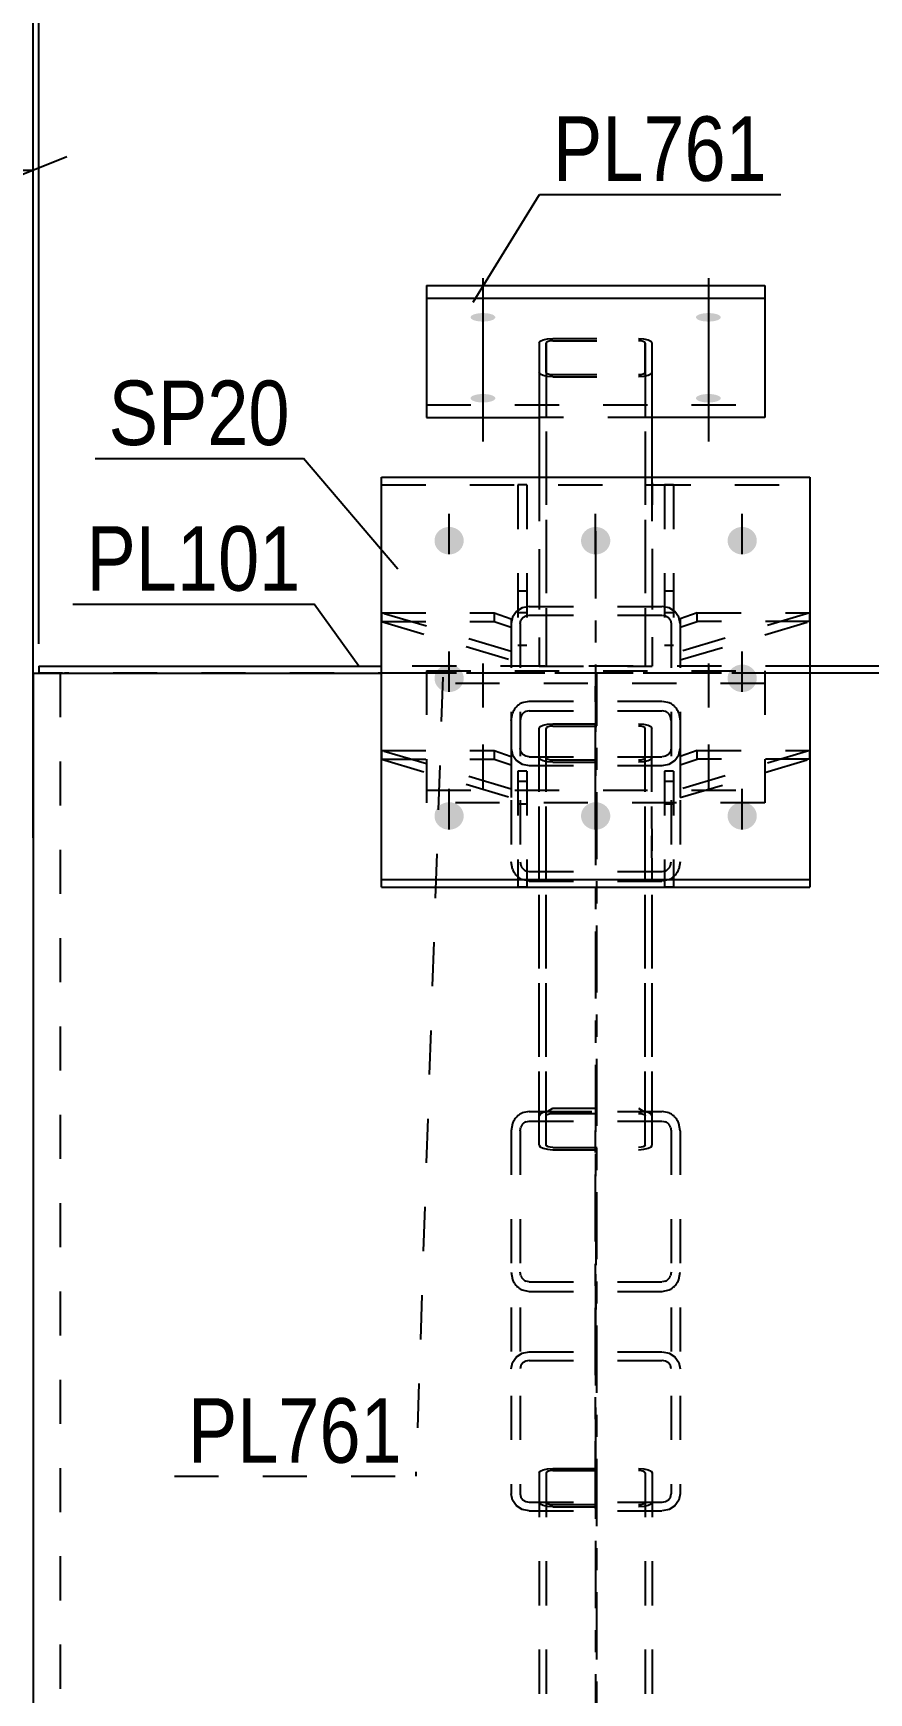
# Model space of a CAD drawing. Header units: millimetres. Extents: x 0 to 841, y 0 to 594.
# Drawn here: x 131.2 to 168.3, y 481.3 to 555 of the extents above; entities that cross this region are included whole.
import ezdxf

# ---------------------------------------------------------------- set-up
doc = ezdxf.new("R2010")
doc.units = ezdxf.units.MM
doc.linetypes.add('DXK_LINE_DOT2', pattern=[3.9198, 1.9599, -1.9599])
doc.linetypes.add('DXK_LINE_DOT3', pattern=[5.9187, 2.979, -0.9799, 0.9799, -0.9799])
doc.styles.add('Arial', font='ARIAL.TTF', dxfattribs={"height": 0.2})
doc.styles.add('Arial Narrow', font='ARIALN.TTF', dxfattribs={"height": 0.2})

# ---------------------------------------------------------------- blocks, each defined once
blk = doc.blocks.new('Part-284856987-2698 - 2568')
at = {"color": 2, "linetype": 'Continuous'}
for p, q in [((148.635, 543.798), (148.635, 543.234)), ((148.635, 543.798), (163.635, 543.798)), ((163.635, 543.798), (163.635, 537.933)), ((148.635, 543.234), (148.635, 537.933)), ((148.635, 543.234), (163.635, 543.234)), ((148.635, 537.933), (153.635, 537.933)), ((163.635, 537.933), (158.635, 537.933))]:
    blk.add_line(p, q, dxfattribs=at)
at = {"color": 7, "linetype": 'DXK_LINE_DOT2'}
for p, q in [((148.635, 538.497), (163.635, 538.497)), ((158.635, 537.933), (153.635, 537.933))]:
    blk.add_line(p, q, dxfattribs=at)
blk = doc.blocks.new('Part-284856987-2703 - 2568')
at = {"color": 7, "linetype": 'DXK_LINE_DOT2'}
for p, q in [((148.635, 526.698), (148.635, 520.833)), ((148.635, 526.698), (163.635, 526.698)), ((163.635, 526.698), (163.635, 520.833)), ((163.635, 526.135), (148.635, 526.135)), ((148.635, 521.397), (163.635, 521.397)), ((163.635, 520.833), (148.635, 520.833))]:
    blk.add_line(p, q, dxfattribs=at)
blk = doc.blocks.new('Bolt-284856987-2576 - 2568')
at = {"color": 1, "linetype": 'DXK_LINE_DOT2'}
for p, q in [((151.136, 527.018), (151.136, 523.353)), ((151.136, 523.427), (151.136, 519.762))]:
    blk.add_line(p, q, dxfattribs=at)
blk = doc.blocks.new('Part-284856987-2577 - 2568')
at = {"color": 7, "linetype": 'DXK_LINE_DOT2'}
for p, q in [((153.635, 541.237), (153.681, 541.315)), ((153.681, 541.315), (153.811, 541.382)), ((153.811, 541.382), (154.005, 541.427)), ((154.005, 541.427), (154.235, 541.442)), ((154.12, 541.332), (154.023, 541.309)), ((154.235, 541.34), (154.12, 541.332)), ((154.235, 541.442), (158.035, 541.442)), ((154.235, 541.34), (158.035, 541.34)), ((158.035, 541.442), (158.265, 541.427)), ((158.15, 541.332), (158.035, 541.34)), ((158.247, 541.31), (158.15, 541.332)), ((158.265, 541.427), (158.459, 541.382)), ((158.459, 541.382), (158.589, 541.316)), ((158.589, 541.316), (158.635, 541.237)), ((153.635, 541.237), (153.635, 539.937)), ((153.958, 541.276), (153.935, 541.237)), ((153.935, 539.937), (153.935, 541.237)), ((153.935, 541.237), (153.936, 526.894)), ((154.023, 541.309), (153.958, 541.276)), ((158.312, 541.276), (158.247, 541.31)), ((158.335, 541.237), (158.312, 541.276)), ((158.335, 539.938), (158.335, 541.237)), ((158.335, 541.237), (158.336, 526.894)), ((158.635, 541.237), (158.635, 539.938)), ((153.635, 539.937), (153.636, 526.894)), ((153.681, 539.859), (153.635, 539.937)), ((153.811, 539.792), (153.681, 539.859)), ((153.935, 539.937), (153.936, 526.894)), ((153.935, 539.937), (153.958, 539.898)), ((153.958, 539.898), (154.023, 539.865)), ((154.023, 539.865), (154.12, 539.842)), ((154.12, 539.842), (154.235, 539.835)), ((158.035, 539.835), (158.15, 539.843)), ((158.15, 539.843), (158.247, 539.865)), ((158.247, 539.865), (158.312, 539.898)), ((158.312, 539.898), (158.335, 539.938)), ((158.335, 539.938), (158.336, 526.894)), ((158.589, 539.859), (158.459, 539.792)), ((158.635, 539.938), (158.589, 539.859)), ((158.635, 539.938), (158.636, 526.894)), ((154.005, 539.748), (153.811, 539.792)), ((154.235, 539.732), (154.005, 539.748)), ((154.235, 539.835), (158.035, 539.835)), ((154.235, 539.732), (158.035, 539.732)), ((158.265, 539.748), (158.035, 539.732)), ((158.459, 539.792), (158.265, 539.748)), ((153.635, 535.286), (153.636, 526.894)), ((158.635, 535.286), (158.636, 526.894)), ((153.636, 526.894), (158.636, 526.894))]:
    blk.add_line(p, q, dxfattribs=at)
at = {"color": 2, "linetype": 'Continuous'}
for p, q in [((153.635, 541.234), (153.635, 535.286)), ((158.635, 541.234), (158.635, 535.286))]:
    blk.add_line(p, q, dxfattribs=at)
blk = doc.blocks.new('Part-284856987-2578 - 2568')
at = {"color": 7, "linetype": 'DXK_LINE_DOT3'}
blk.add_line((156.134, 532.884), (156.137, 496.9), dxfattribs=at)
at = {"color": 7, "linetype": 'DXK_LINE_DOT2'}
for p, q in [((153.635, 524.137), (153.681, 524.216)), ((153.635, 522.837), (153.635, 524.137)), ((153.636, 506.947), (153.635, 524.137)), ((153.681, 524.216), (153.811, 524.282)), ((153.811, 524.282), (154.005, 524.327)), ((153.958, 524.176), (153.935, 524.137)), ((153.936, 506.947), (153.935, 524.137)), ((153.935, 522.837), (153.935, 524.137)), ((154.023, 524.21), (153.958, 524.176)), ((154.005, 524.327), (154.235, 524.342)), ((154.12, 524.232), (154.023, 524.21)), ((154.235, 524.24), (154.12, 524.232)), ((154.235, 524.342), (158.035, 524.343)), ((154.235, 524.24), (158.035, 524.24)), ((158.035, 524.343), (158.265, 524.327)), ((158.15, 524.232), (158.035, 524.24)), ((158.247, 524.21), (158.15, 524.232)), ((158.312, 524.177), (158.247, 524.21)), ((158.265, 524.327), (158.459, 524.282)), ((158.335, 524.137), (158.312, 524.177)), ((158.336, 506.947), (158.335, 524.137)), ((158.335, 522.838), (158.335, 524.137)), ((158.459, 524.282), (158.589, 524.216)), ((158.589, 524.216), (158.635, 524.137)), ((158.635, 522.838), (158.635, 524.137)), ((158.636, 506.947), (158.635, 524.137)), ((153.636, 505.647), (153.635, 522.837)), ((153.681, 522.759), (153.635, 522.837)), ((153.811, 522.692), (153.681, 522.759)), ((154.005, 522.648), (153.811, 522.692)), ((153.936, 505.647), (153.935, 522.837)), ((153.935, 522.837), (153.958, 522.798)), ((153.958, 522.798), (154.023, 522.765)), ((154.235, 522.632), (154.005, 522.648)), ((154.023, 522.765), (154.12, 522.743)), ((154.12, 522.743), (154.235, 522.735)), ((154.235, 522.735), (158.035, 522.735)), ((154.235, 522.632), (158.035, 522.632)), ((158.035, 522.735), (158.15, 522.743)), ((158.265, 522.648), (158.035, 522.632)), ((158.15, 522.743), (158.247, 522.765)), ((158.247, 522.765), (158.312, 522.798)), ((158.459, 522.693), (158.265, 522.648)), ((158.312, 522.798), (158.335, 522.838)), ((158.336, 505.647), (158.335, 522.838)), ((158.589, 522.759), (158.459, 522.693)), ((158.635, 522.838), (158.589, 522.759)), ((158.636, 505.647), (158.635, 522.838)), ((153.682, 507.025), (153.636, 506.947)), ((153.636, 505.647), (153.636, 506.947)), ((153.812, 507.092), (153.682, 507.025)), ((154.007, 507.136), (153.812, 507.092)), ((153.936, 506.947), (153.959, 506.986)), ((153.936, 505.647), (153.936, 506.947)), ((153.959, 506.986), (154.024, 507.019)), ((154.007, 507.136), (154.236, 507.282)), ((154.007, 507.136), (158.266, 507.136)), ((154.024, 507.019), (154.121, 507.042)), ((154.121, 507.042), (154.236, 507.049)), ((154.236, 507.282), (158.036, 507.282)), ((154.236, 507.049), (158.036, 507.049)), ((158.036, 507.282), (158.266, 507.136)), ((158.036, 507.049), (158.151, 507.042)), ((158.151, 507.042), (158.248, 507.019)), ((158.248, 507.019), (158.313, 506.986)), ((158.46, 507.092), (158.266, 507.136)), ((158.313, 506.986), (158.336, 506.947)), ((158.336, 505.647), (158.336, 506.947)), ((158.591, 507.025), (158.46, 507.092)), ((158.636, 506.947), (158.591, 507.025)), ((158.636, 505.647), (158.636, 506.947)), ((153.636, 505.647), (153.682, 505.569)), ((153.682, 505.569), (153.812, 505.502)), ((153.812, 505.502), (154.007, 505.458)), ((153.959, 505.608), (153.936, 505.647)), ((154.024, 505.575), (153.959, 505.608)), ((154.007, 505.458), (154.236, 505.442)), ((154.121, 505.552), (154.024, 505.575)), ((154.236, 505.545), (154.121, 505.552)), ((154.236, 505.545), (158.036, 505.545)), ((154.236, 505.442), (158.036, 505.442)), ((158.151, 505.552), (158.036, 505.545)), ((158.036, 505.442), (158.266, 505.458)), ((158.248, 505.575), (158.151, 505.552)), ((158.313, 505.608), (158.248, 505.575)), ((158.266, 505.458), (158.46, 505.502)), ((158.336, 505.647), (158.313, 505.608)), ((158.46, 505.502), (158.591, 505.569)), ((158.591, 505.569), (158.636, 505.647))]:
    blk.add_line(p, q, dxfattribs=at)
blk = doc.blocks.new('Part-284856987-2654 - 2568')
at = {"color": 7, "linetype": 'DXK_LINE_DOT2'}
for p, q in [((153.186, 507.135), (152.88, 507.07)), ((153.033, 506.677), (153.186, 506.709)), ((153.186, 507.135), (159.086, 507.135)), ((153.186, 506.709), (159.086, 506.709)), ((159.392, 507.07), (159.086, 507.135)), ((159.086, 506.709), (159.239, 506.677)), ((152.447, 506.609), (152.386, 506.284)), ((152.386, 506.284), (152.386, 490.172)), ((152.786, 506.284), (152.817, 506.446)), ((152.786, 506.284), (152.786, 490.172)), ((159.456, 506.446), (159.486, 506.284)), ((159.486, 506.284), (159.486, 490.172)), ((159.886, 506.284), (159.825, 506.609)), ((159.886, 506.284), (159.886, 490.172)), ((152.386, 500.005), (152.447, 499.679)), ((152.817, 499.842), (152.786, 500.005)), ((153.186, 499.579), (153.033, 499.612)), ((153.186, 499.579), (159.086, 499.579)), ((159.239, 499.612), (159.086, 499.579)), ((159.486, 500.005), (159.456, 499.842)), ((159.825, 499.679), (159.886, 500.005)), ((152.88, 499.218), (153.186, 499.154)), ((153.186, 499.154), (159.086, 499.154)), ((159.086, 499.154), (159.392, 499.218)), ((152.621, 496.247), (152.88, 496.41)), ((152.88, 496.41), (153.186, 496.468)), ((153.186, 496.468), (159.086, 496.468)), ((159.086, 496.468), (159.392, 496.41)), ((159.392, 496.41), (159.652, 496.247)), ((152.386, 495.716), (152.447, 496.003)), ((152.447, 496.003), (152.621, 496.247)), ((152.817, 495.86), (152.786, 495.716)), ((152.903, 495.982), (152.817, 495.86)), ((153.033, 496.063), (152.903, 495.982)), ((153.186, 496.092), (153.033, 496.063)), ((153.186, 496.092), (159.086, 496.092)), ((159.239, 496.063), (159.086, 496.092)), ((159.369, 495.982), (159.239, 496.063)), ((159.456, 495.86), (159.369, 495.982)), ((159.486, 495.716), (159.456, 495.86)), ((159.652, 496.247), (159.825, 496.003)), ((159.825, 496.003), (159.886, 495.716)), ((152.447, 489.884), (152.386, 490.172)), ((152.621, 489.64), (152.447, 489.884)), ((152.786, 490.172), (152.817, 490.028)), ((152.817, 490.028), (152.903, 489.906)), ((152.903, 489.906), (153.033, 489.824)), ((153.033, 489.824), (153.186, 489.796)), ((153.186, 489.796), (159.086, 489.796)), ((159.086, 489.796), (159.239, 489.824)), ((159.239, 489.824), (159.369, 489.906)), ((159.369, 489.906), (159.456, 490.028)), ((159.456, 490.028), (159.486, 490.172)), ((159.825, 489.884), (159.652, 489.64)), ((159.886, 490.172), (159.825, 489.884)), ((152.88, 489.477), (152.621, 489.64)), ((153.186, 489.42), (152.88, 489.477)), ((153.186, 489.42), (159.086, 489.42)), ((159.392, 489.477), (159.086, 489.42)), ((159.652, 489.64), (159.392, 489.477))]:
    blk.add_line(p, q, dxfattribs=at)
at = {"color": 7, "linetype": 'DXK_LINE_DOT3'}
blk.add_line((156.136, 489.523), (156.136, 506.564), dxfattribs=at)
at = {"color": 7, "linetype": 'DXK_LINE_DOT2'}
for centre, radius, start, end in [((153.221, 506.316), 0.827, 114.31996, 159.24168), ((159.052, 506.316), 0.827, 20.75832, 65.68004), ((153.204, 506.3), 0.414, 114.31996, 159.24168), ((159.069, 506.3), 0.414, 20.75832, 65.68004), ((153.221, 499.972), 0.827, 200.75832, 245.68004), ((153.204, 499.989), 0.414, 200.75832, 245.68004), ((159.069, 499.989), 0.414, 294.31996, 339.24168), ((159.052, 499.972), 0.827, 294.31996, 339.24168)]:
    blk.add_arc(centre, radius, start, end, dxfattribs=at)
blk = doc.blocks.new('Part-284856987-2659 - 2568')
at = {"color": 7, "linetype": 'DXK_LINE_DOT2'}
for p, q in [((153.186, 529.541), (152.88, 529.484)), ((153.186, 529.541), (159.086, 529.541)), ((159.392, 529.484), (159.086, 529.541)), ((152.447, 529.077), (152.386, 528.789)), ((152.621, 529.321), (152.447, 529.077)), ((152.88, 529.484), (152.621, 529.321)), ((152.786, 528.789), (152.817, 528.933)), ((152.817, 528.933), (152.903, 529.055)), ((152.903, 529.055), (153.033, 529.136)), ((153.033, 529.136), (153.186, 529.165)), ((153.186, 529.165), (159.086, 529.165)), ((159.086, 529.165), (159.239, 529.136)), ((159.239, 529.136), (159.369, 529.055)), ((159.369, 529.055), (159.456, 528.933)), ((159.652, 529.321), (159.392, 529.484)), ((159.456, 528.933), (159.486, 528.789)), ((159.825, 529.077), (159.652, 529.321)), ((159.886, 528.789), (159.825, 529.077)), ((152.386, 528.789), (152.386, 518.214)), ((152.786, 528.789), (152.786, 518.214)), ((159.486, 528.789), (159.486, 518.214)), ((159.886, 528.789), (159.886, 518.214)), ((152.88, 525.279), (153.186, 525.344)), ((153.186, 525.344), (159.086, 525.344)), ((159.086, 525.344), (159.392, 525.279)), ((152.386, 524.493), (152.447, 524.819)), ((152.817, 524.656), (152.786, 524.493)), ((153.186, 524.918), (153.033, 524.886)), ((153.186, 524.918), (159.086, 524.918)), ((159.239, 524.886), (159.086, 524.918)), ((159.486, 524.493), (159.456, 524.656)), ((159.825, 524.819), (159.886, 524.493)), ((152.386, 523.245), (152.447, 522.957)), ((152.447, 522.957), (152.621, 522.713)), ((152.817, 523.101), (152.786, 523.245)), ((152.903, 522.979), (152.817, 523.101)), ((153.033, 522.898), (152.903, 522.979)), ((159.369, 522.979), (159.239, 522.898)), ((159.456, 523.101), (159.369, 522.979)), ((159.486, 523.245), (159.456, 523.101)), ((159.652, 522.713), (159.825, 522.957)), ((159.825, 522.957), (159.886, 523.245)), ((152.621, 522.713), (152.88, 522.55)), ((152.88, 522.55), (153.186, 522.493)), ((153.186, 522.869), (153.033, 522.898)), ((153.186, 522.869), (159.086, 522.869)), ((153.186, 522.493), (159.086, 522.493)), ((159.239, 522.898), (159.086, 522.869)), ((159.086, 522.493), (159.392, 522.55)), ((159.392, 522.55), (159.652, 522.713)), ((152.447, 517.888), (152.386, 518.214)), ((152.786, 518.214), (152.817, 518.051)), ((153.033, 517.821), (153.186, 517.789)), ((153.186, 517.789), (159.086, 517.789)), ((159.086, 517.789), (159.239, 517.821)), ((159.456, 518.051), (159.486, 518.214)), ((159.886, 518.214), (159.825, 517.888)), ((153.186, 517.363), (152.88, 517.428)), ((153.186, 517.363), (159.086, 517.363)), ((159.392, 517.428), (159.086, 517.363))]:
    blk.add_line(p, q, dxfattribs=at)
at = {"color": 7, "linetype": 'DXK_LINE_DOT3'}
blk.add_line((156.136, 521.354), (156.136, 526.017), dxfattribs=at)
at = {"color": 7, "linetype": 'DXK_LINE_DOT2'}
for centre, radius, start, end in [((153.221, 524.525), 0.827, 114.31996, 159.24168), ((159.052, 524.525), 0.827, 20.75832, 65.68004), ((153.204, 524.509), 0.414, 114.31996, 159.24168), ((159.069, 524.509), 0.414, 20.75832, 65.68004), ((153.221, 518.182), 0.827, 200.75832, 245.68004), ((153.204, 518.198), 0.414, 200.75832, 245.68004), ((159.069, 518.198), 0.414, 294.31996, 339.24168), ((159.052, 518.182), 0.827, 294.31996, 339.24168)]:
    blk.add_arc(centre, radius, start, end, dxfattribs=at)
blk = doc.blocks.new('Part-284856987-2653 - 2568')
at = {"color": 7, "linetype": 'DXK_LINE_DOT3'}
blk.add_line((156.136, 499.917), (156.136, 410.323), dxfattribs=at)
at = {"color": 7, "linetype": 'DXK_LINE_DOT2'}
for p, q in [((153.682, 491.174), (153.812, 491.241)), ((153.812, 491.241), (154.007, 491.285)), ((154.007, 491.285), (154.236, 491.301)), ((154.236, 491.301), (158.036, 491.301)), ((158.036, 491.301), (158.266, 491.285)), ((158.266, 491.285), (158.46, 491.241)), ((158.46, 491.241), (158.591, 491.174)), ((153.636, 491.096), (153.682, 491.174)), ((153.636, 491.096), (153.636, 413.871)), ((153.959, 491.135), (153.936, 491.096)), ((153.936, 491.096), (153.936, 413.871)), ((154.024, 491.168), (153.959, 491.135)), ((154.121, 491.19), (154.024, 491.168)), ((154.236, 491.198), (154.121, 491.19)), ((154.236, 491.198), (158.036, 491.198)), ((158.151, 491.19), (158.036, 491.198)), ((158.248, 491.168), (158.151, 491.19)), ((158.313, 491.135), (158.248, 491.168)), ((158.336, 491.096), (158.313, 491.135)), ((158.336, 491.096), (158.336, 413.871)), ((158.591, 491.174), (158.636, 491.096)), ((158.636, 491.096), (158.636, 413.871)), ((153.682, 489.717), (153.636, 489.796)), ((153.936, 489.796), (153.959, 489.756)), ((158.313, 489.756), (158.336, 489.796)), ((158.636, 489.796), (158.591, 489.717)), ((153.812, 489.65), (153.682, 489.717)), ((154.007, 489.606), (153.812, 489.65)), ((153.959, 489.756), (154.024, 489.723)), ((154.236, 489.59), (154.007, 489.606)), ((154.024, 489.723), (154.121, 489.701)), ((154.121, 489.701), (154.236, 489.693)), ((154.236, 489.693), (158.036, 489.693)), ((154.236, 489.59), (158.036, 489.59)), ((158.036, 489.693), (158.151, 489.701)), ((158.266, 489.606), (158.036, 489.59)), ((158.151, 489.701), (158.248, 489.723)), ((158.248, 489.723), (158.313, 489.756)), ((158.46, 489.65), (158.266, 489.606)), ((158.591, 489.717), (158.46, 489.65))]:
    blk.add_line(p, q, dxfattribs=at)
blk = doc.blocks.new('Part-284856987-2719 - 2568')
at = {"color": 2, "linetype": 'Continuous'}
for p, q in [((131.44, 526.894), (146.636, 526.894)), ((131.44, 526.894), (131.44, 526.594)), ((131.44, 526.594), (132.571, 526.594)), ((180.94, 526.894), (165.636, 526.894)), ((180.94, 526.594), (179.809, 526.594)), ((180.94, 526.894), (180.94, 526.594))]:
    blk.add_line(p, q, dxfattribs=at)
at = {"color": 7, "linetype": 'DXK_LINE_DOT2'}
for p, q in [((179.809, 526.594), (132.571, 526.594)), ((165.636, 526.894), (146.636, 526.894))]:
    blk.add_line(p, q, dxfattribs=at)
blk = doc.blocks.new('Part-284856987-2724 - 2568')
at = {"color": 2, "linetype": 'Continuous'}
for p, q in [((146.636, 517.09), (146.636, 535.286)), ((146.636, 535.286), (165.636, 535.286)), ((165.636, 535.286), (165.636, 517.09)), ((146.636, 517.432), (165.636, 517.432)), ((146.636, 517.09), (165.636, 517.09))]:
    blk.add_line(p, q, dxfattribs=at)
at = {"color": 7, "linetype": 'DXK_LINE_DOT2'}
blk.add_line((146.636, 534.944), (165.636, 534.944), dxfattribs=at)
blk = doc.blocks.new('Bolt-284856987-2742 - 2568')
at = {"linetype": 'Continuous'}
for points in [[(151.136, 542.567), (151.25, 542.563), (151.36, 542.551), (151.459, 542.531), (151.545, 542.505), (151.612, 542.473), (151.659, 542.437), (151.683, 542.399), (151.683, 542.36), (151.659, 542.321), (151.612, 542.285), (151.545, 542.253), (151.459, 542.227), (151.36, 542.207), (151.25, 542.195), (151.136, 542.191), (151.022, 542.195), (150.912, 542.207), (150.813, 542.227), (150.727, 542.253), (150.66, 542.285), (150.613, 542.321), (150.589, 542.36), (150.589, 542.399), (150.613, 542.437), (150.66, 542.473), (150.727, 542.505), (150.813, 542.531), (150.912, 542.551), (151.022, 542.563)], [(151.136, 538.976), (151.25, 538.972), (151.36, 538.96), (151.459, 538.94), (151.545, 538.914), (151.612, 538.882), (151.659, 538.846), (151.683, 538.808), (151.683, 538.768), (151.659, 538.73), (151.612, 538.694), (151.545, 538.662), (151.459, 538.636), (151.36, 538.616), (151.25, 538.604), (151.136, 538.6), (151.022, 538.604), (150.912, 538.616), (150.813, 538.636), (150.727, 538.662), (150.66, 538.694), (150.613, 538.73), (150.589, 538.768), (150.589, 538.808), (150.613, 538.846), (150.66, 538.882), (150.727, 538.914), (150.813, 538.94), (150.912, 538.96), (151.022, 538.972)]]:
    blk.add_hatch(color=1, dxfattribs=at).paths.add_polyline_path(points)
at = {"color": 1, "linetype": 'Continuous'}
for p, q in [((151.136, 544.118), (151.136, 540.453)), ((151.136, 540.526), (151.136, 536.862))]:
    blk.add_line(p, q, dxfattribs=at)
blk = doc.blocks.new('Bolt-284856987-2745 - 2568')
at = {"linetype": 'Continuous'}
for points in [[(161.136, 542.567), (161.25, 542.563), (161.36, 542.551), (161.459, 542.531), (161.545, 542.505), (161.612, 542.473), (161.659, 542.437), (161.683, 542.399), (161.683, 542.36), (161.659, 542.321), (161.612, 542.285), (161.545, 542.253), (161.459, 542.227), (161.36, 542.207), (161.25, 542.195), (161.136, 542.191), (161.022, 542.195), (160.912, 542.207), (160.813, 542.227), (160.727, 542.253), (160.66, 542.285), (160.613, 542.321), (160.589, 542.36), (160.589, 542.399), (160.613, 542.437), (160.66, 542.473), (160.727, 542.505), (160.813, 542.531), (160.912, 542.551), (161.022, 542.563)], [(161.136, 538.976), (161.25, 538.972), (161.36, 538.96), (161.459, 538.94), (161.545, 538.914), (161.612, 538.882), (161.659, 538.846), (161.683, 538.808), (161.683, 538.768), (161.659, 538.73), (161.612, 538.694), (161.545, 538.662), (161.459, 538.636), (161.36, 538.616), (161.25, 538.604), (161.136, 538.6), (161.022, 538.604), (160.912, 538.616), (160.813, 538.636), (160.727, 538.662), (160.66, 538.694), (160.613, 538.73), (160.589, 538.768), (160.589, 538.808), (160.613, 538.846), (160.66, 538.882), (160.727, 538.914), (160.813, 538.94), (160.912, 538.96), (161.022, 538.972)]]:
    blk.add_hatch(color=1, dxfattribs=at).paths.add_polyline_path(points)
at = {"color": 1, "linetype": 'Continuous'}
for p, q in [((161.136, 544.118), (161.136, 540.453)), ((161.136, 540.526), (161.136, 536.862))]:
    blk.add_line(p, q, dxfattribs=at)
blk = doc.blocks.new('Part-284856987-2755 - 2568')
at = {"color": 7, "linetype": 'DXK_LINE_DOT2'}
for p, q in [((160.636, 523.151), (159.886, 522.894)), ((165.636, 523.151), (159.886, 521.441)), ((160.636, 522.775), (160.636, 523.151)), ((160.636, 523.151), (165.636, 523.151)), ((165.636, 522.775), (165.636, 523.151)), ((159.886, 522.894), (159.886, 521.065)), ((159.886, 522.519), (160.636, 522.775)), ((159.886, 521.065), (165.636, 522.775)), ((165.636, 522.775), (160.636, 522.775))]:
    blk.add_line(p, q, dxfattribs=at)
blk = doc.blocks.new('Part-284856987-2756 - 2568')
at = {"color": 7, "linetype": 'DXK_LINE_DOT2'}
for p, q in [((160.636, 529.259), (159.886, 529.002)), ((165.636, 529.259), (159.886, 527.549)), ((159.886, 529.002), (159.886, 527.173)), ((159.886, 528.627), (160.636, 528.883)), ((159.886, 527.173), (165.636, 528.883)), ((160.636, 528.883), (160.636, 529.259)), ((160.636, 529.259), (165.636, 529.259)), ((165.636, 528.883), (160.636, 528.883)), ((165.636, 528.883), (165.636, 529.259))]:
    blk.add_line(p, q, dxfattribs=at)
blk = doc.blocks.new('Part-284856987-2757 - 2568')
at = {"color": 7, "linetype": 'DXK_LINE_DOT2'}
for p, q in [((152.386, 521.441), (146.636, 523.151)), ((146.636, 523.151), (151.636, 523.151)), ((146.636, 523.151), (146.636, 522.775)), ((151.636, 523.151), (152.386, 522.894)), ((151.636, 523.151), (151.636, 522.775)), ((146.636, 522.775), (152.386, 521.065)), ((146.636, 522.775), (151.636, 522.775)), ((151.636, 522.775), (152.386, 522.519)), ((152.386, 522.894), (152.386, 521.065))]:
    blk.add_line(p, q, dxfattribs=at)
blk = doc.blocks.new('Part-284856987-2758 - 2568')
at = {"color": 7, "linetype": 'DXK_LINE_DOT2'}
for p, q in [((152.386, 527.549), (146.636, 529.259)), ((146.636, 529.259), (151.636, 529.259)), ((146.636, 529.259), (146.636, 528.883)), ((146.636, 528.883), (152.386, 527.173)), ((146.636, 528.883), (151.636, 528.883)), ((151.636, 529.259), (152.386, 529.002)), ((151.636, 529.259), (151.636, 528.883)), ((151.636, 528.883), (152.386, 528.627)), ((152.386, 529.002), (152.386, 527.173))]:
    blk.add_line(p, q, dxfattribs=at)
blk = doc.blocks.new('Part-284856987-2762 - 2568')
at = {"color": 7, "linetype": 'DXK_LINE_DOT2'}
for p, q in [((159.186, 534.944), (159.186, 527.831)), ((159.586, 534.944), (159.186, 534.944)), ((159.586, 534.944), (159.586, 527.831)), ((159.186, 530.246), (159.586, 530.246)), ((159.186, 529.284), (159.586, 529.284)), ((159.186, 527.831), (159.586, 527.831))]:
    blk.add_line(p, q, dxfattribs=at)
blk = doc.blocks.new('Part-284856987-2778 - 2568')
at = {"color": 2, "linetype": 'Continuous'}
for p, q in [((131.19, 526.594), (131.19, 299.341)), ((131.19, 526.594), (131.44, 526.594)), ((132.571, 526.594), (133.59, 526.594)), ((133.59, 526.594), (146.636, 526.594)), ((179.809, 526.594), (165.636, 526.594))]:
    blk.add_line(p, q, dxfattribs=at)
at = {"color": 7, "linetype": 'DXK_LINE_DOT2'}
for p, q in [((132.482, 526.594), (131.44, 526.594)), ((131.893, 526.594), (132.571, 526.594)), ((132.39, 526.594), (132.39, 299.341)), ((165.636, 526.594), (146.636, 526.594))]:
    blk.add_line(p, q, dxfattribs=at)
at = {"color": 7, "linetype": 'DXK_LINE_DOT3'}
blk.add_line((156.19, 299.341), (156.19, 526.594), dxfattribs=at)
blk = doc.blocks.new('Bolt-284856987-2805 - 2568')
at = {"linetype": 'Continuous'}
for points in [[(149.636, 531.856), (149.501, 531.87), (149.372, 531.909), (149.254, 531.973), (149.153, 532.058), (149.073, 532.162), (149.018, 532.278), (148.99, 532.403), (148.99, 532.531), (149.018, 532.656), (149.073, 532.772), (149.153, 532.876), (149.254, 532.961), (149.372, 533.025), (149.501, 533.064), (149.636, 533.078), (149.771, 533.064), (149.901, 533.025), (150.018, 532.961), (150.119, 532.876), (150.199, 532.772), (150.254, 532.656), (150.283, 532.531), (150.283, 532.403), (150.254, 532.278), (150.199, 532.162), (150.119, 532.058), (150.018, 531.973), (149.901, 531.909), (149.771, 531.87)], [(156.136, 531.856), (156.001, 531.87), (155.872, 531.909), (155.754, 531.973), (155.653, 532.058), (155.573, 532.162), (155.518, 532.278), (155.49, 532.403), (155.49, 532.531), (155.518, 532.656), (155.573, 532.772), (155.653, 532.876), (155.754, 532.961), (155.872, 533.025), (156.001, 533.064), (156.136, 533.078), (156.271, 533.064), (156.401, 533.025), (156.518, 532.961), (156.619, 532.876), (156.699, 532.772), (156.754, 532.656), (156.783, 532.531), (156.783, 532.403), (156.754, 532.278), (156.699, 532.162), (156.619, 532.058), (156.518, 531.973), (156.401, 531.909), (156.271, 531.87)], [(162.636, 531.856), (162.501, 531.87), (162.372, 531.909), (162.254, 531.973), (162.153, 532.058), (162.073, 532.162), (162.018, 532.278), (161.99, 532.403), (161.99, 532.531), (162.018, 532.656), (162.073, 532.772), (162.153, 532.876), (162.254, 532.961), (162.372, 533.025), (162.501, 533.064), (162.636, 533.078), (162.771, 533.064), (162.901, 533.025), (163.018, 532.961), (163.119, 532.876), (163.199, 532.772), (163.254, 532.656), (163.283, 532.531), (163.283, 532.403), (163.254, 532.278), (163.199, 532.162), (163.119, 532.058), (163.018, 531.973), (162.901, 531.909), (162.771, 531.87)], [(149.636, 525.748), (149.501, 525.762), (149.372, 525.801), (149.254, 525.865), (149.153, 525.95), (149.073, 526.054), (149.018, 526.17), (148.99, 526.295), (148.99, 526.423), (149.018, 526.548), (149.073, 526.664), (149.153, 526.768), (149.254, 526.853), (149.372, 526.917), (149.501, 526.956), (149.636, 526.97), (149.771, 526.956), (149.901, 526.917), (150.018, 526.853), (150.119, 526.768), (150.199, 526.664), (150.254, 526.548), (150.283, 526.423), (150.283, 526.295), (150.254, 526.17), (150.199, 526.054), (150.119, 525.95), (150.018, 525.865), (149.901, 525.801), (149.771, 525.762)], [(162.636, 525.748), (162.501, 525.762), (162.372, 525.801), (162.254, 525.865), (162.153, 525.95), (162.073, 526.054), (162.018, 526.17), (161.99, 526.295), (161.99, 526.423), (162.018, 526.548), (162.073, 526.664), (162.153, 526.768), (162.254, 526.853), (162.372, 526.917), (162.501, 526.956), (162.636, 526.97), (162.771, 526.956), (162.901, 526.917), (163.018, 526.853), (163.119, 526.768), (163.199, 526.664), (163.254, 526.548), (163.283, 526.423), (163.283, 526.295), (163.254, 526.17), (163.199, 526.054), (163.119, 525.95), (163.018, 525.865), (162.901, 525.801), (162.771, 525.762)], [(149.636, 519.64), (149.501, 519.654), (149.372, 519.693), (149.254, 519.757), (149.153, 519.842), (149.073, 519.946), (149.018, 520.062), (148.99, 520.187), (148.99, 520.315), (149.018, 520.44), (149.073, 520.556), (149.153, 520.66), (149.254, 520.745), (149.372, 520.809), (149.501, 520.848), (149.636, 520.862), (149.771, 520.848), (149.901, 520.809), (150.018, 520.745), (150.119, 520.66), (150.199, 520.556), (150.254, 520.44), (150.283, 520.315), (150.283, 520.187), (150.254, 520.062), (150.199, 519.946), (150.119, 519.842), (150.018, 519.757), (149.901, 519.693), (149.771, 519.654)], [(156.136, 519.64), (156.001, 519.654), (155.872, 519.693), (155.754, 519.757), (155.653, 519.842), (155.573, 519.946), (155.518, 520.062), (155.49, 520.187), (155.49, 520.315), (155.518, 520.44), (155.573, 520.556), (155.653, 520.66), (155.754, 520.745), (155.872, 520.809), (156.001, 520.848), (156.136, 520.862), (156.271, 520.848), (156.401, 520.809), (156.518, 520.745), (156.619, 520.66), (156.699, 520.556), (156.754, 520.44), (156.783, 520.315), (156.783, 520.187), (156.754, 520.062), (156.699, 519.946), (156.619, 519.842), (156.518, 519.757), (156.401, 519.693), (156.271, 519.654)], [(162.636, 519.64), (162.501, 519.654), (162.372, 519.693), (162.254, 519.757), (162.153, 519.842), (162.073, 519.946), (162.018, 520.062), (161.99, 520.187), (161.99, 520.315), (162.018, 520.44), (162.073, 520.556), (162.153, 520.66), (162.254, 520.745), (162.372, 520.809), (162.501, 520.848), (162.636, 520.862), (162.771, 520.848), (162.901, 520.809), (163.018, 520.745), (163.119, 520.66), (163.199, 520.556), (163.254, 520.44), (163.283, 520.315), (163.283, 520.187), (163.254, 520.062), (163.199, 519.946), (163.119, 519.842), (163.018, 519.757), (162.901, 519.693), (162.771, 519.654)]]:
    blk.add_hatch(color=1, dxfattribs=at).paths.add_polyline_path(points)
at = {"color": 1, "linetype": 'Continuous'}
for p, q in [((149.636, 531.868), (149.636, 533.664)), ((156.136, 531.868), (156.136, 533.664)), ((162.636, 531.868), (162.636, 533.664)), ((149.636, 525.76), (149.636, 527.556)), ((162.636, 525.76), (162.636, 527.556)), ((149.636, 519.652), (149.636, 521.448)), ((156.136, 519.652), (156.136, 521.448)), ((162.636, 519.652), (162.636, 521.448))]:
    blk.add_line(p, q, dxfattribs=at)
blk = doc.blocks.new('Bolt-284856987-2820 - 2568')
at = {"color": 1, "linetype": 'DXK_LINE_DOT2'}
for p, q in [((161.136, 527.018), (161.136, 523.353)), ((161.136, 523.427), (161.136, 519.762))]:
    blk.add_line(p, q, dxfattribs=at)
blk = doc.blocks.new('Part-284856987-2821 - 2568')
at = {"color": 7, "linetype": 'DXK_LINE_DOT2'}
for p, q in [((153.087, 522.237), (152.687, 522.237)), ((152.687, 522.237), (152.687, 517.09)), ((153.087, 522.237), (153.087, 517.09)), ((152.687, 521.788), (153.087, 521.788)), ((152.687, 520.783), (153.087, 520.783))]:
    blk.add_line(p, q, dxfattribs=at)
at = {"color": 2, "linetype": 'Continuous'}
blk.add_line((153.087, 517.09), (152.687, 517.09), dxfattribs=at)
blk = doc.blocks.new('Part-284856987-2822 - 2568')
at = {"color": 7, "linetype": 'DXK_LINE_DOT2'}
for p, q in [((159.586, 522.237), (159.186, 522.237)), ((159.186, 522.237), (159.186, 517.09)), ((159.586, 522.237), (159.586, 517.09)), ((159.186, 521.788), (159.586, 521.788)), ((159.186, 520.783), (159.586, 520.783))]:
    blk.add_line(p, q, dxfattribs=at)
at = {"color": 2, "linetype": 'Continuous'}
blk.add_line((159.586, 517.09), (159.186, 517.09), dxfattribs=at)
blk = doc.blocks.new('Part-284856987-2823 - 2568')
at = {"color": 7, "linetype": 'DXK_LINE_DOT2'}
for p, q in [((152.687, 534.944), (152.687, 527.831)), ((153.087, 534.944), (152.687, 534.944)), ((153.087, 534.944), (153.087, 527.831)), ((152.687, 530.246), (153.087, 530.246)), ((152.687, 529.284), (153.087, 529.284)), ((152.687, 527.831), (153.087, 527.831))]:
    blk.add_line(p, q, dxfattribs=at)
blk = doc.blocks.new('StraightDimension-284856987-2856 - 2568')
at = {"color": 7, "linetype": 'Continuous'}
for p, q in [((131.184, 519.275), (131.184, 579.975)), ((181.184, 519.275), (181.184, 579.975)), ((132.684, 577.725), (129.684, 576.525)), ((179.684, 576.525), (182.684, 577.725)), ((131.184, 577.125), (181.184, 577.125))]:
    blk.add_line(p, q, dxfattribs=at)
at = {"color": 0}
blk.add_wipeout([(161.231, 577.875), (161.231, 582.075), (151.136, 582.075), (151.136, 577.875)], dxfattribs=at)
at = {"color": 3, "style": 'Arial'}
blk.add_text('1000', height=2.8652, dxfattribs=at).set_placement((151.736, 578.475))
blk = doc.blocks.new('StraightDimension-284856987-2827 - 2568')
at = {"color": 7, "linetype": 'Continuous'}
for p, q in [((105.147, 515.03), (105.147, 551.761)), ((131.184, 519.275), (131.184, 551.761)), ((106.647, 549.511), (103.647, 548.311)), ((129.684, 548.311), (132.684, 549.511)), ((105.147, 548.911), (131.184, 548.911))]:
    blk.add_line(p, q, dxfattribs=at)
at = {"color": 0}
blk.add_wipeout([(122.101, 549.661), (122.101, 553.861), (114.23, 553.861), (114.23, 549.661)], dxfattribs=at)
at = {"color": 3, "style": 'Arial'}
blk.add_text('521', height=2.8652, dxfattribs=at).set_placement((114.83, 550.261))
blk = doc.blocks.new('StraightDimension-284856987-2850 - 2568')
at = {"color": 7, "linetype": 'Continuous'}
for p, q in [((77.434, 519.275), (77.434, 579.975)), ((131.184, 519.275), (131.184, 579.975)), ((78.934, 577.725), (75.934, 576.525)), ((129.684, 576.525), (132.684, 577.725)), ((77.434, 577.125), (131.184, 577.125))]:
    blk.add_line(p, q, dxfattribs=at)
at = {"color": 0}
blk.add_wipeout([(109.356, 577.875), (109.356, 582.075), (99.261, 582.075), (99.261, 577.875)], dxfattribs=at)
at = {"color": 3, "style": 'Arial'}
blk.add_text('1075', height=2.8652, dxfattribs=at).set_placement((99.861, 578.475))
blk = doc.blocks.new('StraightDimension-284856987-2947 - 2568')
at = {"color": 7, "linetype": 'Continuous'}
for p, q in [((131.19, 527.594), (131.19, 565.423)), ((131.44, 527.894), (131.44, 565.423)), ((129.69, 561.973), (132.69, 563.173)), ((132.94, 563.173), (129.94, 561.973)), ((131.19, 562.573), (126.717, 562.573)), ((131.19, 562.573), (126.717, 562.573)), ((131.19, 562.573), (131.44, 562.573))]:
    blk.add_line(p, q, dxfattribs=at)
at = {"color": 0}
blk.add_wipeout([(130.665, 563.323), (130.665, 567.523), (127.242, 567.523), (127.242, 563.323)], dxfattribs=at)
at = {"color": 3, "style": 'Arial'}
blk.add_text('5', height=2.865, dxfattribs=at).set_placement((127.842, 563.923))
blk = doc.blocks.new('StraightDimension-284856987-2957 - 2568')
at = {"color": 7, "linetype": 'Continuous'}
for p, q in [((131.44, 527.894), (131.44, 565.423)), ((180.94, 527.894), (180.94, 565.423)), ((132.94, 563.173), (129.94, 561.973)), ((179.44, 561.973), (182.44, 563.173)), ((131.44, 562.573), (180.94, 562.573))]:
    blk.add_line(p, q, dxfattribs=at)
at = {"color": 0}
blk.add_wipeout([(160.126, 563.323), (160.126, 567.523), (152.255, 567.523), (152.255, 563.323)], dxfattribs=at)
at = {"color": 3, "style": 'Arial'}
blk.add_text('990', height=2.8652, dxfattribs=at).set_placement((152.855, 563.923))
blk = doc.blocks.new('Mark-284856987-2699 - 2568')
at = {"color": 30, "linetype": 'DXK_LINE_DOT2'}
for p in [(149.353, 526.404), (137.45, 490.949)]:
    blk.add_line(p, (148.154, 490.949), dxfattribs=at)
at = {"color": 0}
blk.add_wipeout([(147.554, 491.549), (147.554, 494.549), (138.05, 494.549), (138.05, 491.549)], dxfattribs=at)
blk.add_wipeout([(147.554, 491.549), (147.554, 494.549), (138.05, 494.549), (138.05, 491.549)], dxfattribs=at)
at = {"color": 3, "style": 'Arial Narrow'}
blk.add_text('PL761', height=2.8633, dxfattribs=at).set_placement((138.05, 491.549))
blk = doc.blocks.new('Mark-284856987-2694 - 2568')
at = {"color": 30, "linetype": 'Continuous'}
for p, q in [((150.701, 543.049), (153.642, 547.832)), ((153.642, 547.832), (164.346, 547.832))]:
    blk.add_line(p, q, dxfattribs=at)
at = {"color": 0}
blk.add_wipeout([(163.746, 548.432), (163.746, 551.432), (154.242, 551.432), (154.242, 548.432)], dxfattribs=at)
blk.add_wipeout([(163.746, 548.432), (163.746, 551.432), (154.242, 551.432), (154.242, 548.432)], dxfattribs=at)
at = {"color": 3, "style": 'Arial Narrow'}
blk.add_text('PL761', height=2.8633, dxfattribs=at).set_placement((154.242, 548.432))
blk = doc.blocks.new('Mark-284856987-2715 - 2568')
at = {"color": 30, "linetype": 'Continuous'}
for p in [(132.951, 529.648), (145.636, 526.894)]:
    blk.add_line(p, (143.655, 529.648), dxfattribs=at)
at = {"color": 0}
blk.add_wipeout([(143.055, 530.248), (143.055, 533.248), (133.551, 533.248), (133.551, 530.248)], dxfattribs=at)
blk.add_wipeout([(143.055, 530.248), (143.055, 533.248), (133.551, 533.248), (133.551, 530.248)], dxfattribs=at)
at = {"color": 3, "style": 'Arial Narrow'}
blk.add_text('PL101', height=2.8633, dxfattribs=at).set_placement((133.551, 530.248))
blk = doc.blocks.new('Mark-284856987-2720 - 2568')
at = {"color": 30, "linetype": 'Continuous'}
for p in [(133.934, 536.109), (147.354, 531.2)]:
    blk.add_line(p, (143.173, 536.109), dxfattribs=at)
at = {"color": 0}
blk.add_wipeout([(142.573, 536.709), (142.573, 539.709), (134.534, 539.709), (134.534, 536.709)], dxfattribs=at)
blk.add_wipeout([(142.573, 536.709), (142.573, 539.709), (134.534, 539.709), (134.534, 536.709)], dxfattribs=at)
at = {"color": 3, "style": 'Arial Narrow'}
blk.add_text('SP20', height=2.8633, dxfattribs=at).set_placement((134.534, 536.709))

msp = doc.modelspace()

# ---------------------------------------------------------------- block references
for name in ['Part-284856987-2698 - 2568', 'Bolt-284856987-2742 - 2568', 'Bolt-284856987-2745 - 2568', 'Part-284856987-2577 - 2568', 'Part-284856987-2724 - 2568', 'Part-284856987-2823 - 2568', 'Part-284856987-2762 - 2568', 'Bolt-284856987-2805 - 2568', 'Part-284856987-2578 - 2568', 'Part-284856987-2659 - 2568', 'Part-284856987-2758 - 2568', 'Part-284856987-2756 - 2568', 'Part-284856987-2778 - 2568', 'Part-284856987-2719 - 2568', 'Part-284856987-2703 - 2568', 'Bolt-284856987-2576 - 2568', 'Bolt-284856987-2820 - 2568', 'Part-284856987-2757 - 2568', 'Part-284856987-2755 - 2568', 'Part-284856987-2821 - 2568', 'Part-284856987-2822 - 2568', 'Part-284856987-2654 - 2568', 'Part-284856987-2653 - 2568']:
    msp.add_blockref(name, (0, 0))

# ---------------------------------------------------------------- next in the draw order: block references
msp.add_blockref('StraightDimension-284856987-2856 - 2568', (0, 0))

# ---------------------------------------------------------------- next in the draw order: block references
for name in ['StraightDimension-284856987-2827 - 2568', 'Mark-284856987-2699 - 2568']:
    msp.add_blockref(name, (0, 0))

# ---------------------------------------------------------------- next in the draw order: block references
msp.add_blockref('StraightDimension-284856987-2850 - 2568', (0, 0))

# ---------------------------------------------------------------- next in the draw order: block references
msp.add_blockref('StraightDimension-284856987-2947 - 2568', (0, 0))

# ---------------------------------------------------------------- next in the draw order: block references
msp.add_blockref('StraightDimension-284856987-2957 - 2568', (0, 0))

# ---------------------------------------------------------------- next in the draw order: block references
for name in ['Mark-284856987-2694 - 2568', 'Mark-284856987-2715 - 2568']:
    msp.add_blockref(name, (0, 0))

# ---------------------------------------------------------------- next in the draw order: block references
msp.add_blockref('Mark-284856987-2720 - 2568', (0, 0))

doc.saveas('drawing.dxf')
